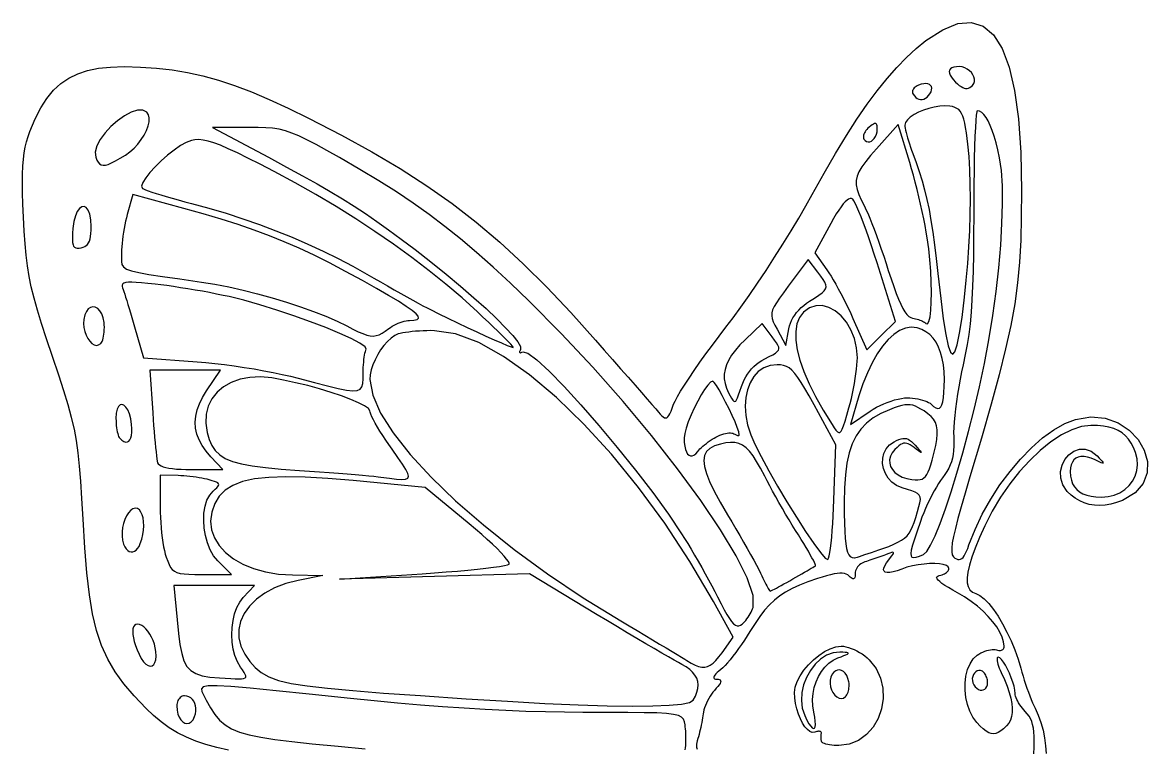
# Model space of a CAD drawing. Header units: millimetres. Extents: x 5 to 209, y 5 to 219.
# Drawn here: x 5 to 208.9, y 87.4 to 219 of the extents above; entities that cross this region are included whole.
import ezdxf

# ---------------------------------------------------------------- set-up
doc = ezdxf.new("R2010")
doc.units = ezdxf.units.MM
doc.layers.add('CUT', color=1, linetype='Continuous')

msp = doc.modelspace()

# ---------------------------------------------------------------- linework, layer by layer
at = {"layer": 'CUT'}
for points in [[(42.34, 87.15), (40.22, 87.61), (38.25, 88.15), (36.42, 88.77), (34.72, 89.48), (33.12, 90.3), (31.6, 91.21), (30.16, 92.25), (28.77, 93.4), (27.41, 94.68), (25.23, 96.95), (23.36, 99.15), (21.77, 101.35), (20.44, 103.64), (19.34, 106.1), (18.43, 108.8), (17.7, 111.84), (17.12, 115.3), (16.65, 119.25), (16.28, 123.78), (15.97, 128.97), (15.77, 132.7), (15.57, 135.88), (15.36, 138.61), (15.11, 141.01), (14.79, 143.21), (14.4, 145.31), (13.9, 147.43), (13.27, 149.7), (12.5, 152.21), (11.56, 155.1), (10.42, 158.47), (9.36, 161.65), (8.46, 164.43), (7.71, 166.86), (7.09, 169.05), (6.59, 171.06), (6.2, 172.97), (5.89, 174.85), (5.65, 176.79), (5.46, 178.86), (5.31, 181.15), (5.18, 183.72), (5.09, 186.03), (5.03, 188.08), (5, 189.89), (5.01, 191.49), (5.07, 192.91), (5.16, 194.18), (5.3, 195.32), (5.49, 196.37), (5.72, 197.35), (6, 198.29), (6.34, 199.22), (7.31, 201.5), (8.34, 203.49), (9.44, 205.21), (10.64, 206.68), (11.95, 207.91), (13.4, 208.9), (15.01, 209.69), (16.79, 210.27), (18.78, 210.66), (20.98, 210.89), (23.43, 210.96), (26.42, 210.89), (29.31, 210.7), (32.12, 210.38), (34.9, 209.92), (37.68, 209.3), (40.51, 208.51), (43.44, 207.54), (46.49, 206.38), (49.71, 205.02), (53.15, 203.44), (56.83, 201.65), (62.81, 198.57), (68.34, 195.53), (73.47, 192.49), (78.3, 189.38), (82.87, 186.15), (87.26, 182.76), (91.54, 179.14), (95.77, 175.25), (100.03, 171.03), (104.38, 166.43), (108.89, 161.39), (110.44, 159.62), (111.95, 157.9), (113.4, 156.24), (114.77, 154.68), (116.05, 153.23), (117.21, 151.91), (118.23, 150.74), (119.1, 149.75), (119.81, 148.95), (120.32, 148.37), (120.62, 148.03), (120.91, 147.73), (121.16, 147.51), (121.39, 147.37), (121.6, 147.32), (121.79, 147.37), (121.98, 147.51), (122.17, 147.75), (122.37, 148.09), (122.57, 148.55), (122.8, 149.11), (123.04, 149.8), (123.3, 150.39), (123.72, 151.19), (124.29, 152.16), (125, 153.29), (125.83, 154.55), (126.77, 155.93), (127.8, 157.4), (128.9, 158.94), (130.07, 160.52), (131.28, 162.14), (132.52, 163.75), (133.83, 165.47), (135.24, 167.4), (136.72, 169.5), (138.24, 171.73), (139.79, 174.06), (141.34, 176.43), (142.85, 178.83), (144.32, 181.2), (145.71, 183.51), (147, 185.72), (148.17, 187.8), (150.31, 191.66), (152.38, 195.21), (154.36, 198.46), (156.27, 201.43), (158.14, 204.14), (159.95, 206.6), (161.74, 208.82), (163.5, 210.83), (165.26, 212.63), (167.02, 214.24), (168.79, 215.68), (171.82, 217.66), (174.55, 218.75), (176.99, 218.96), (179.14, 218.27), (181, 216.7), (182.57, 214.24), (183.86, 210.88), (184.85, 206.63), (185.55, 201.48), (185.97, 195.43), (186.11, 188.49), (186.07, 183.76), (185.96, 179.5), (185.74, 175.56), (185.39, 171.78), (184.87, 168), (184.16, 164.07), (183.23, 159.83), (182.05, 155.12), (180.6, 149.79), (178.84, 143.68), (176.76, 136.64), (175.89, 133.71), (175.16, 131.2), (174.57, 129.08), (174.11, 127.31), (173.78, 125.85), (173.56, 124.68), (173.46, 123.76), (173.46, 123.06), (173.56, 122.54), (173.75, 122.17), (174.03, 121.93), (174.31, 121.78), (174.57, 121.7), (174.82, 121.68), (175.05, 121.74), (175.28, 121.87), (175.5, 122.07), (175.71, 122.35), (175.92, 122.72), (176.14, 123.16), (176.36, 123.7), (176.58, 124.32), (177.68, 127.12), (179, 129.9), (180.52, 132.6), (182.2, 135.19), (184.02, 137.63), (185.93, 139.88), (187.91, 141.92), (189.92, 143.69), (191.94, 145.16), (193.93, 146.3), (195.87, 147.07), (198.68, 147.54), (201.3, 147.29), (203.64, 146.44), (205.65, 145.12), (207.25, 143.43), (208.37, 141.5), (208.95, 139.45), (208.91, 137.4), (208.18, 135.46), (206.71, 133.75), (204.41, 132.39), (203.34, 131.99), (202.29, 131.71), (201.26, 131.53), (200.27, 131.47), (199.31, 131.51), (198.38, 131.66), (197.49, 131.92), (196.65, 132.29), (195.85, 132.76), (195.1, 133.34), (194.41, 134.02), (193.62, 135.18), (193.23, 136.39), (193.2, 137.59), (193.46, 138.74), (193.98, 139.78), (194.71, 140.65), (195.6, 141.29), (196.61, 141.65), (197.67, 141.67), (198.76, 141.29), (199.81, 140.46), (200.19, 140.06), (200.49, 139.74), (200.71, 139.48), (200.85, 139.3), (200.91, 139.18), (200.88, 139.13), (200.77, 139.13), (200.57, 139.2), (200.29, 139.32), (199.92, 139.5), (199.45, 139.72), (198.73, 140.04), (198.06, 140.24), (197.44, 140.35), (196.89, 140.35), (196.4, 140.24), (195.97, 140.04), (195.61, 139.74), (195.33, 139.34), (195.12, 138.85), (195, 138.27), (194.95, 137.59), (195, 136.79), (195.14, 136.06), (195.37, 135.41), (195.69, 134.84), (196.11, 134.34), (196.62, 133.92), (197.22, 133.58), (197.92, 133.31), (198.71, 133.13), (199.6, 133.01), (200.58, 132.97), (201.8, 133.07), (202.92, 133.34), (203.94, 133.78), (204.84, 134.36), (205.61, 135.06), (206.24, 135.88), (206.72, 136.8), (207.02, 137.78), (207.14, 138.83), (207.06, 139.93), (206.78, 141.04), (206.41, 141.96), (205.99, 142.77), (205.51, 143.48), (204.96, 144.1), (204.33, 144.62), (203.62, 145.05), (202.83, 145.39), (201.94, 145.65), (200.95, 145.83), (199.86, 145.94), (198.66, 145.97), (196.98, 145.77), (195.2, 145.19), (193.33, 144.26), (191.42, 143), (189.5, 141.45), (187.59, 139.64), (185.74, 137.6), (183.96, 135.36), (182.3, 132.96), (180.79, 130.41), (179.45, 127.75), (178.51, 125.64), (177.73, 123.76), (177.12, 122.1), (176.66, 120.66), (176.37, 119.41), (176.23, 118.36), (176.25, 117.48), (176.42, 116.77), (176.74, 116.21), (177.22, 115.79), (177.84, 115.51), (178.57, 115.15), (179.35, 114.53), (180.17, 113.68), (181.01, 112.63), (181.85, 111.4), (182.67, 110.03), (183.46, 108.54), (184.21, 106.96), (184.88, 105.32), (185.48, 103.65), (185.98, 101.97), (186.17, 101.28), (186.38, 100.56), (186.61, 99.83), (186.85, 99.09), (187.1, 98.36), (187.35, 97.65), (187.61, 96.97), (187.86, 96.33), (188.11, 95.74), (188.34, 95.21), (188.56, 94.77), (189.14, 93.5), (189.63, 92.17), (190.01, 90.79), (190.29, 89.37), (190.47, 87.94), (190.55, 86.52)], [(188.34, 86.47), (188.39, 87.65), (188.4, 88.7), (188.39, 89.62), (188.34, 90.44), (188.25, 91.15), (188.12, 91.79), (187.95, 92.35), (187.74, 92.85), (187.47, 93.31), (187.16, 93.73), (186.79, 94.14), (186.52, 94.42), (186.26, 94.73), (186.02, 95.04), (185.79, 95.37), (185.59, 95.7), (185.41, 96.02), (185.25, 96.34), (185.12, 96.64), (185.03, 96.93), (184.97, 97.19), (184.95, 97.43), (184.9, 98.03), (184.76, 98.72), (184.54, 99.48), (184.26, 100.27), (183.94, 101.06), (183.58, 101.82), (183.21, 102.51), (182.84, 103.1), (182.48, 103.57), (182.15, 103.87), (181.87, 103.97), (181.77, 103.94), (181.7, 103.86), (181.67, 103.72), (181.67, 103.53), (181.69, 103.3), (181.74, 103.03), (181.83, 102.72), (181.93, 102.38), (182.07, 102.02), (182.23, 101.63), (182.41, 101.22), (183, 99.92), (183.49, 98.72), (183.88, 97.59), (184.17, 96.56), (184.35, 95.61), (184.44, 94.74), (184.43, 93.95), (184.31, 93.24), (184.1, 92.6), (183.79, 92.04), (183.38, 91.55), (182.84, 91.03), (182.35, 90.63), (181.89, 90.33), (181.45, 90.15), (181.03, 90.09), (180.6, 90.13), (180.16, 90.3), (179.69, 90.59), (179.18, 90.99), (178.62, 91.51), (177.99, 92.16), (177.28, 93.1), (176.71, 94.18), (176.29, 95.39), (176.01, 96.67), (175.88, 97.99), (175.89, 99.3), (176.04, 100.56), (176.33, 101.74), (176.77, 102.79), (177.35, 103.67), (178.07, 104.34), (178.39, 104.55), (178.74, 104.75), (179.09, 104.92), (179.44, 105.06), (179.79, 105.18), (180.14, 105.28), (180.47, 105.34), (180.79, 105.38), (181.08, 105.38), (181.34, 105.35), (181.57, 105.29), (181.77, 105.23), (181.97, 105.19), (182.15, 105.18), (182.32, 105.2), (182.48, 105.24), (182.61, 105.31), (182.73, 105.4), (182.82, 105.51), (182.89, 105.64), (182.94, 105.79), (182.95, 105.96), (182.86, 106.77), (182.6, 107.63), (182.18, 108.53), (181.61, 109.46), (180.91, 110.41), (180.08, 111.36), (179.14, 112.3), (178.1, 113.21), (176.98, 114.07), (175.78, 114.89), (174.52, 115.63), (173.63, 116.13), (172.86, 116.58), (172.21, 116.99), (171.68, 117.36), (171.27, 117.68), (170.97, 117.96), (170.79, 118.2), (170.72, 118.4), (170.77, 118.56), (170.93, 118.68), (171.2, 118.77), (171.46, 118.83), (171.71, 118.91), (171.94, 119), (172.15, 119.11), (172.35, 119.23), (172.52, 119.35), (172.67, 119.49), (172.79, 119.63), (172.88, 119.77), (172.93, 119.91), (172.95, 120.05), (172.83, 120.35), (172.48, 120.6), (171.93, 120.77), (171.23, 120.89), (170.39, 120.94), (169.45, 120.93), (168.44, 120.86), (167.4, 120.72), (166.36, 120.52), (165.34, 120.27), (164.38, 119.95), (163.54, 119.65), (162.82, 119.45), (162.23, 119.34), (161.76, 119.32), (161.41, 119.39), (161.19, 119.55), (161.1, 119.8), (161.14, 120.13), (161.31, 120.55), (161.62, 121.05), (162.06, 121.64), (162.37, 122.02), (162.61, 122.33), (162.78, 122.58), (162.88, 122.77), (162.91, 122.89), (162.86, 122.96), (162.74, 122.98), (162.54, 122.94), (162.26, 122.85), (161.9, 122.72), (161.45, 122.55), (161.14, 122.42), (160.8, 122.3), (160.45, 122.16), (160.08, 122.03), (159.71, 121.9), (159.34, 121.77), (158.98, 121.65), (158.63, 121.53), (158.29, 121.42), (157.98, 121.33), (157.7, 121.24), (157.45, 121.15), (157.2, 121.03), (156.97, 120.88), (156.75, 120.71), (156.56, 120.53), (156.38, 120.32), (156.24, 120.1), (156.12, 119.87), (156.03, 119.64), (155.97, 119.4), (155.95, 119.16), (155.95, 118.87), (155.92, 118.63), (155.88, 118.44), (155.82, 118.3), (155.75, 118.21), (155.65, 118.17), (155.54, 118.18), (155.4, 118.23), (155.24, 118.33), (155.06, 118.48), (154.85, 118.68), (154.61, 118.87), (154.33, 119.02), (154, 119.13), (153.62, 119.18), (153.18, 119.19), (152.69, 119.15), (152.12, 119.06), (151.48, 118.93), (150.77, 118.74), (149.98, 118.5), (149.1, 118.22), (147.37, 117.61), (145.86, 117.02), (144.52, 116.42), (143.33, 115.78), (142.27, 115.1), (141.3, 114.34), (140.39, 113.48), (139.53, 112.5), (138.67, 111.38), (137.8, 110.1), (136.88, 108.63), (136.4, 107.85), (135.89, 107.07), (135.37, 106.3), (134.83, 105.55), (134.3, 104.83), (133.78, 104.15), (133.28, 103.52), (132.8, 102.95), (132.36, 102.46), (131.96, 102.06), (131.6, 101.75), (131.25, 101.45), (130.94, 101.18), (130.7, 100.94), (130.52, 100.72), (130.39, 100.53), (130.32, 100.37), (130.31, 100.24), (130.36, 100.14), (130.47, 100.06), (130.63, 100.02), (130.86, 100), (131.12, 99.98), (131.32, 99.94), (131.47, 99.87), (131.56, 99.76), (131.58, 99.63), (131.54, 99.46), (131.45, 99.24), (131.29, 98.99), (131.07, 98.69), (130.78, 98.35), (130.43, 97.95), (130.16, 97.63), (129.9, 97.28), (129.64, 96.89), (129.4, 96.49), (129.18, 96.08), (128.98, 95.66), (128.8, 95.24), (128.65, 94.83), (128.52, 94.43), (128.43, 94.05), (128.38, 93.7), (128.34, 93.35), (128.29, 92.97), (128.22, 92.56), (128.15, 92.13), (128.06, 91.69), (127.97, 91.25), (127.87, 90.81), (127.76, 90.38), (127.66, 89.97), (127.55, 89.58), (127.44, 89.22), (127.33, 88.85), (127.25, 88.51), (127.2, 88.2), (127.18, 87.92), (127.19, 87.68), (127.23, 87.47), (127.29, 87.29)], [(125.15, 87.22), (125.2, 87.58), (125.23, 87.97), (125.26, 88.38), (125.27, 88.81), (125.28, 89.25), (125.27, 89.7), (125.26, 90.14), (125.24, 90.57), (125.2, 90.98), (125.16, 91.37), (125.11, 91.72), (124.99, 92.28), (124.81, 92.74), (124.48, 93.1), (123.92, 93.39), (123.04, 93.6), (121.77, 93.76), (120.02, 93.87), (117.7, 93.93), (114.75, 93.97), (111.07, 93.98), (106.59, 93.98), (103.23, 94.01), (99.79, 94.07), (96.25, 94.17), (92.62, 94.32), (88.89, 94.5), (85.07, 94.73), (81.15, 95), (77.13, 95.31), (73, 95.66), (68.78, 96.05), (64.45, 96.48), (56.98, 97.26), (50.98, 97.88), (46.3, 98.34), (42.78, 98.65), (40.29, 98.79), (38.66, 98.78), (37.76, 98.6), (37.42, 98.25), (37.5, 97.75), (37.85, 97.07), (38.32, 96.22), (39.11, 94.79), (39.89, 93.57), (40.74, 92.56), (41.72, 91.71), (42.89, 91), (44.32, 90.41), (46.07, 89.91), (48.19, 89.48), (50.77, 89.09), (53.85, 88.71), (57.5, 88.31), (62.23, 87.84), (67.12, 87.4)]]:
    msp.add_lwpolyline(points, dxfattribs=at)
for points in [[(177.22, 207.57), (177.46, 207.9), (177.57, 208.28), (177.58, 208.68), (177.48, 209.09), (177.29, 209.5), (177.02, 209.88), (176.68, 210.23), (176.28, 210.53), (175.84, 210.77), (175.35, 210.92), (174.85, 210.97), (174.3, 210.95), (173.85, 210.87), (173.5, 210.75), (173.24, 210.57), (173.08, 210.35), (173.01, 210.09), (173.05, 209.78), (173.18, 209.44), (173.4, 209.05), (173.73, 208.63), (174.15, 208.17), (174.5, 207.84), (174.83, 207.56), (175.14, 207.34), (175.44, 207.18), (175.71, 207.07), (175.98, 207.02), (176.24, 207.02), (176.49, 207.08), (176.73, 207.19), (176.97, 207.35), (177.22, 207.57)], [(169.49, 206.04), (169.7, 206.43), (169.81, 206.78), (169.83, 207.09), (169.76, 207.35), (169.62, 207.57), (169.41, 207.73), (169.13, 207.84), (168.79, 207.88), (168.39, 207.86), (167.93, 207.77), (167.43, 207.61), (167.2, 207.5), (167, 207.38), (166.81, 207.25), (166.66, 207.11), (166.53, 206.95), (166.44, 206.79), (166.37, 206.63), (166.34, 206.46), (166.34, 206.3), (166.37, 206.14), (166.45, 205.98), (166.68, 205.66), (166.94, 205.4), (167.22, 205.21), (167.51, 205.08), (167.81, 205.02), (168.12, 205.03), (168.42, 205.1), (168.71, 205.24), (168.99, 205.44), (169.25, 205.71), (169.49, 206.04)], [(23.68, 194.95), (24.48, 195.51), (25.24, 196.19), (25.93, 196.94), (26.54, 197.74), (27.06, 198.57), (27.48, 199.41), (27.78, 200.22), (27.95, 200.98), (27.98, 201.67), (27.85, 202.25), (27.55, 202.71), (26.81, 203.09), (25.83, 203.07), (24.7, 202.7), (23.47, 202.04), (22.23, 201.15), (21.04, 200.11), (19.97, 198.96), (19.09, 197.76), (18.47, 196.59), (18.18, 195.5), (18.28, 194.55), (18.5, 194.05), (18.72, 193.65), (18.97, 193.36), (19.26, 193.17), (19.61, 193.09), (20.03, 193.12), (20.53, 193.26), (21.13, 193.51), (21.84, 193.88), (22.69, 194.36), (23.68, 194.95)], [(175.78, 169.22), (176.1, 172.26), (176.37, 175.3), (176.57, 178.31), (176.72, 181.27), (176.81, 184.17), (176.85, 186.99), (176.82, 189.69), (176.74, 192.26), (176.59, 194.68), (176.39, 196.93), (176.13, 198.97), (175.98, 199.92), (175.82, 200.73), (175.65, 201.42), (175.46, 202), (175.25, 202.48), (175.01, 202.87), (174.73, 203.17), (174.41, 203.41), (174.03, 203.59), (173.6, 203.72), (173.11, 203.81), (172.23, 203.86), (171.28, 203.81), (170.29, 203.65), (169.3, 203.4), (168.34, 203.08), (167.44, 202.7), (166.63, 202.28), (165.94, 201.82), (165.41, 201.34), (165.07, 200.85), (164.95, 200.37), (164.97, 200.13), (165.01, 199.82), (165.09, 199.45), (165.19, 199.03), (165.31, 198.56), (165.45, 198.05), (165.61, 197.51), (165.79, 196.96), (165.98, 196.39), (166.19, 195.81), (166.4, 195.24), (167.02, 193.58), (167.58, 191.94), (168.08, 190.3), (168.54, 188.62), (168.96, 186.89), (169.34, 185.06), (169.69, 183.1), (170.02, 181), (170.34, 178.71), (170.64, 176.22), (170.94, 173.47), (171.45, 168.95), (171.92, 165.26), (172.37, 162.41), (172.8, 160.4), (173.22, 159.22), (173.63, 158.85), (174.04, 159.31), (174.46, 160.58), (174.88, 162.66), (175.32, 165.54), (175.78, 169.22)], [(168.36, 122.58), (168.93, 123.1), (169.63, 124.25), (170.45, 125.97), (171.35, 128.2), (172.32, 130.87), (173.34, 133.93), (174.4, 137.32), (175.46, 140.98), (176.51, 144.85), (177.53, 148.87), (178.51, 152.97), (179.4, 157.17), (180.2, 161.5), (180.9, 165.88), (181.49, 170.24), (181.97, 174.52), (182.33, 178.65), (182.56, 182.54), (182.66, 186.14), (182.63, 189.38), (182.45, 192.17), (182.13, 194.46), (181.82, 195.88), (181.5, 197.18), (181.16, 198.35), (180.81, 199.41), (180.44, 200.33), (180.06, 201.12), (179.68, 201.78), (179.28, 202.3), (178.89, 202.67), (178.48, 202.9), (178.08, 202.97), (177.99, 202.77), (177.9, 202.18), (177.82, 201.22), (177.74, 199.94), (177.67, 198.36), (177.6, 196.51), (177.55, 194.41), (177.51, 192.11), (177.47, 189.62), (177.45, 186.98), (177.45, 184.22), (177.43, 180.39), (177.4, 176.97), (177.34, 173.91), (177.25, 171.17), (177.13, 168.7), (176.97, 166.46), (176.77, 164.39), (176.53, 162.45), (176.24, 160.6), (175.91, 158.79), (175.52, 156.97), (175.24, 155.67), (174.97, 154.33), (174.73, 152.97), (174.51, 151.62), (174.31, 150.28), (174.14, 148.99), (174.01, 147.76), (173.9, 146.62), (173.83, 145.59), (173.8, 144.67), (173.81, 143.91), (173.84, 143.01), (173.83, 142.18), (173.79, 141.41), (173.7, 140.7), (173.58, 140.03), (173.4, 139.4), (173.18, 138.8), (172.91, 138.21), (172.59, 137.64), (172.21, 137.06), (171.78, 136.48), (171.43, 136), (171.05, 135.44), (170.67, 134.8), (170.27, 134.1), (169.87, 133.35), (169.47, 132.57), (169.09, 131.76), (168.72, 130.94), (168.37, 130.13), (168.05, 129.32), (167.77, 128.54), (167.17, 126.81), (166.7, 125.38), (166.35, 124.25), (166.13, 123.38), (166.04, 122.75), (166.08, 122.33), (166.25, 122.1), (166.57, 122.04), (167.02, 122.11), (167.62, 122.3), (168.36, 122.58)], [(137.46, 113), (137.43, 115.18), (136.37, 118.34), (134.37, 122.34), (131.53, 127.06), (127.97, 132.36), (123.77, 138.09), (119.04, 144.12), (113.88, 150.32), (108.39, 156.54), (102.66, 162.65), (96.81, 168.52), (93.45, 171.72), (90.3, 174.64), (87.31, 177.3), (84.43, 179.75), (81.59, 182.03), (78.74, 184.19), (75.83, 186.26), (72.8, 188.28), (69.6, 190.3), (66.18, 192.35), (62.47, 194.49), (60.19, 195.78), (58.24, 196.84), (56.57, 197.71), (55.12, 198.41), (53.84, 198.94), (52.65, 199.34), (51.5, 199.62), (50.34, 199.8), (49.09, 199.9), (47.7, 199.95), (46.12, 199.96), (39.45, 199.94), (49.59, 194.54), (52.87, 192.78), (55.79, 191.19), (58.41, 189.72), (60.8, 188.34), (63.01, 187.01), (65.11, 185.69), (67.16, 184.33), (69.23, 182.91), (71.38, 181.37), (73.66, 179.68), (76.16, 177.81), (79.03, 175.58), (81.79, 173.37), (84.4, 171.19), (86.83, 169.1), (89.03, 167.12), (90.96, 165.29), (92.58, 163.66), (93.87, 162.24), (94.78, 161.09), (95.26, 160.24), (95.29, 159.72), (95.21, 159.57), (95.15, 159.44), (95.12, 159.33), (95.11, 159.25), (95.13, 159.19), (95.16, 159.15), (95.23, 159.13), (95.31, 159.14), (95.42, 159.17), (95.54, 159.23), (95.69, 159.31), (96.61, 159.08), (98.24, 157.86), (100.48, 155.79), (103.19, 153.02), (106.23, 149.7), (109.49, 145.97), (112.83, 141.98), (116.13, 137.88), (119.26, 133.81), (122.09, 129.92), (124.49, 126.35), (125.03, 125.5), (125.6, 124.55), (126.21, 123.53), (126.84, 122.46), (127.49, 121.35), (128.13, 120.22), (128.76, 119.09), (129.37, 117.97), (129.95, 116.89), (130.49, 115.87), (130.98, 114.91), (131.63, 113.65), (132.2, 112.58), (132.7, 111.7), (133.15, 110.99), (133.55, 110.44), (133.91, 110.04), (134.25, 109.79), (134.56, 109.66), (134.86, 109.66), (135.16, 109.77), (135.47, 109.99), (135.68, 110.18), (135.9, 110.4), (136.11, 110.65), (136.33, 110.92), (136.53, 111.21), (136.73, 111.51), (136.92, 111.81), (137.08, 112.12), (137.23, 112.42), (137.36, 112.72), (137.46, 113)], [(169.03, 179.94), (168.85, 181), (168.64, 182.17), (168.39, 183.41), (168.11, 184.71), (167.82, 186.04), (167.5, 187.39), (167.18, 188.73), (166.84, 190.04), (166.51, 191.3), (166.18, 192.48), (165.85, 193.57), (163.72, 200.47), (159.84, 196.09), (158.75, 194.84), (157.86, 193.75), (157.16, 192.79), (156.64, 191.93), (156.31, 191.12), (156.14, 190.34), (156.14, 189.56), (156.3, 188.73), (156.6, 187.83), (157.05, 186.83), (157.63, 185.67), (157.91, 185.11), (158.23, 184.4), (158.58, 183.54), (158.97, 182.57), (159.38, 181.51), (159.81, 180.36), (160.24, 179.15), (160.68, 177.9), (161.12, 176.62), (161.55, 175.33), (161.95, 174.06), (162.46, 172.5), (162.93, 171.11), (163.37, 169.89), (163.8, 168.83), (164.2, 167.92), (164.59, 167.16), (164.96, 166.55), (165.32, 166.07), (165.67, 165.72), (166.02, 165.49), (166.37, 165.38), (166.63, 165.34), (166.9, 165.28), (167.17, 165.21), (167.43, 165.14), (167.69, 165.05), (167.93, 164.96), (168.15, 164.86), (168.35, 164.76), (168.53, 164.66), (168.68, 164.56), (168.79, 164.46), (169.09, 164.39), (169.33, 164.81), (169.52, 165.64), (169.65, 166.83), (169.73, 168.32), (169.76, 170.03), (169.73, 171.92), (169.64, 173.91), (169.49, 175.95), (169.29, 177.98), (169.03, 179.94)], [(159.95, 199.66), (159.95, 199.97), (159.92, 200.23), (159.88, 200.43), (159.81, 200.57), (159.72, 200.65), (159.6, 200.68), (159.45, 200.65), (159.26, 200.56), (159.04, 200.43), (158.77, 200.23), (158.46, 199.98), (158.25, 199.79), (158.06, 199.59), (157.89, 199.38), (157.74, 199.17), (157.63, 198.95), (157.53, 198.74), (157.47, 198.54), (157.44, 198.34), (157.44, 198.16), (157.47, 197.99), (157.53, 197.84), (157.77, 197.56), (158.03, 197.39), (158.32, 197.32), (158.61, 197.35), (158.9, 197.48), (159.17, 197.68), (159.42, 197.96), (159.64, 198.31), (159.81, 198.71), (159.91, 199.16), (159.95, 199.66)], [(87.46, 166.56), (84.68, 169.06), (81.77, 171.54), (78.72, 173.99), (75.56, 176.41), (72.28, 178.78), (68.9, 181.12), (65.41, 183.41), (61.84, 185.64), (58.17, 187.81), (54.43, 189.92), (50.62, 191.97), (48.08, 193.28), (45.87, 194.4), (43.95, 195.34), (42.3, 196.1), (40.89, 196.71), (39.67, 197.16), (38.64, 197.48), (37.74, 197.67), (36.96, 197.75), (36.26, 197.72), (35.61, 197.6), (34.7, 197.25), (33.64, 196.65), (32.49, 195.85), (31.31, 194.91), (30.14, 193.88), (29.06, 192.82), (28.11, 191.78), (27.34, 190.81), (26.82, 189.98), (26.6, 189.32), (26.73, 188.91), (26.93, 188.8), (27.29, 188.65), (27.8, 188.46), (28.45, 188.24), (29.22, 187.99), (30.1, 187.72), (31.07, 187.43), (32.13, 187.13), (33.25, 186.82), (34.43, 186.5), (35.64, 186.18), (38.79, 185.32), (41.9, 184.4), (44.96, 183.41), (47.98, 182.35), (50.95, 181.24), (53.87, 180.07), (56.72, 178.83), (59.51, 177.54), (62.24, 176.2), (64.88, 174.81), (67.45, 173.36), (68.67, 172.66), (69.91, 171.95), (71.14, 171.24), (72.37, 170.55), (73.56, 169.88), (74.69, 169.24), (75.76, 168.65), (76.73, 168.12), (77.6, 167.65), (78.35, 167.25), (78.95, 166.94), (80.47, 166.19), (82.12, 165.38), (83.86, 164.55), (85.63, 163.72), (87.36, 162.91), (89.01, 162.16), (90.51, 161.49), (91.82, 160.91), (92.86, 160.47), (93.59, 160.19), (93.95, 160.08), (93.95, 160.15), (93.8, 160.35), (93.51, 160.68), (93.09, 161.12), (92.56, 161.67), (91.92, 162.31), (91.18, 163.03), (90.35, 163.83), (89.45, 164.69), (88.48, 165.6), (87.46, 166.56)], [(71.39, 163.51), (71.7, 163.72), (72.03, 163.93), (72.38, 164.12), (72.74, 164.3), (73.11, 164.47), (73.48, 164.61), (73.85, 164.74), (74.2, 164.84), (74.54, 164.91), (74.86, 164.96), (75.14, 164.97), (75.97, 165.02), (76.52, 165.15), (76.78, 165.38), (76.72, 165.73), (76.35, 166.19), (75.64, 166.8), (74.58, 167.54), (73.17, 168.45), (71.38, 169.52), (69.2, 170.77), (66.63, 172.21), (63.56, 173.88), (60.66, 175.4), (57.87, 176.79), (55.15, 178.06), (52.46, 179.23), (49.75, 180.32), (46.97, 181.36), (44.07, 182.36), (41.01, 183.33), (37.75, 184.3), (34.23, 185.29), (25, 187.82), (23.98, 184.15), (23.83, 183.57), (23.69, 182.95), (23.55, 182.3), (23.43, 181.63), (23.31, 180.95), (23.21, 180.27), (23.13, 179.61), (23.06, 178.96), (23, 178.35), (22.97, 177.78), (22.96, 177.27), (22.94, 176.39), (22.93, 175.69), (23.03, 175.13), (23.3, 174.67), (23.85, 174.29), (24.75, 173.96), (26.08, 173.65), (27.93, 173.32), (30.39, 172.95), (33.54, 172.5), (37.45, 171.94), (39.86, 171.56), (42.38, 171.06), (44.99, 170.48), (47.63, 169.81), (50.28, 169.08), (52.88, 168.3), (55.39, 167.47), (57.78, 166.62), (60.01, 165.74), (62.03, 164.86), (63.8, 163.99), (64.91, 163.41), (65.87, 162.95), (66.69, 162.59), (67.4, 162.34), (68.02, 162.2), (68.59, 162.16), (69.12, 162.23), (69.64, 162.4), (70.18, 162.67), (70.75, 163.04), (71.39, 163.51)], [(17.45, 181.99), (17.39, 183.24), (17.2, 184.23), (16.92, 184.96), (16.56, 185.42), (16.16, 185.63), (15.74, 185.59), (15.32, 185.29), (14.93, 184.75), (14.58, 183.95), (14.31, 182.92), (14.14, 181.64), (14.08, 180.82), (14.05, 180.12), (14.05, 179.55), (14.08, 179.08), (14.16, 178.71), (14.27, 178.44), (14.44, 178.25), (14.65, 178.13), (14.92, 178.08), (15.25, 178.09), (15.64, 178.15), (15.98, 178.24), (16.28, 178.37), (16.55, 178.55), (16.77, 178.77), (16.97, 179.04), (17.12, 179.37), (17.25, 179.76), (17.34, 180.22), (17.4, 180.74), (17.44, 181.32), (17.45, 181.99)], [(159.92, 175.42), (159.42, 176.99), (158.92, 178.51), (158.43, 179.96), (157.94, 181.33), (157.48, 182.59), (157.04, 183.73), (156.64, 184.72), (156.28, 185.56), (155.96, 186.22), (155.7, 186.68), (155.5, 186.93), (155.29, 187.05), (155.04, 187.06), (154.77, 186.98), (154.47, 186.79), (154.14, 186.49), (153.78, 186.09), (153.39, 185.59), (152.97, 184.98), (152.52, 184.27), (152.04, 183.45), (151.53, 182.53), (148.65, 177.21), (150.83, 174.14), (151.18, 173.63), (151.57, 173.01), (151.99, 172.32), (152.43, 171.55), (152.89, 170.72), (153.35, 169.86), (153.82, 168.96), (154.28, 168.05), (154.73, 167.13), (155.15, 166.23), (155.55, 165.36), (158.07, 159.64), (160.66, 162.23), (163.24, 164.81), (159.92, 175.42)], [(147.67, 168.46), (148.6, 169.05), (149.36, 169.54), (149.94, 169.97), (150.35, 170.35), (150.6, 170.71), (150.71, 171.07), (150.66, 171.45), (150.48, 171.89), (150.16, 172.4), (149.72, 173.01), (149.16, 173.75), (147.41, 176.02), (143.8, 171.19), (142.93, 170.01), (142.22, 169.02), (141.66, 168.19), (141.25, 167.49), (140.98, 166.89), (140.84, 166.34), (140.82, 165.83), (140.91, 165.31), (141.11, 164.76), (141.4, 164.14), (141.78, 163.41), (143.36, 160.47), (143.92, 163.46), (144.04, 163.98), (144.21, 164.49), (144.42, 164.99), (144.68, 165.48), (144.99, 165.96), (145.33, 166.42), (145.72, 166.87), (146.15, 167.3), (146.62, 167.71), (147.13, 168.09), (147.67, 168.46)], [(66.75, 155.41), (66.76, 155.92), (66.78, 156.44), (66.81, 156.94), (66.85, 157.43), (66.9, 157.89), (66.95, 158.32), (67.02, 158.72), (67.09, 159.07), (67.17, 159.37), (67.25, 159.61), (67.33, 159.78), (67.13, 160.23), (66.18, 160.88), (64.61, 161.71), (62.51, 162.65), (60, 163.69), (57.19, 164.76), (54.19, 165.84), (51.1, 166.87), (48.05, 167.82), (45.13, 168.64), (42.45, 169.3), (41.35, 169.53), (40.16, 169.77), (38.91, 170.02), (37.61, 170.26), (36.29, 170.49), (34.96, 170.71), (33.66, 170.92), (32.39, 171.12), (31.18, 171.29), (30.06, 171.44), (29.04, 171.56), (27.7, 171.7), (26.56, 171.81), (25.61, 171.87), (24.83, 171.9), (24.21, 171.89), (23.73, 171.83), (23.4, 171.73), (23.18, 171.59), (23.08, 171.4), (23.07, 171.16), (23.15, 170.87), (23.25, 170.61), (23.37, 170.23), (23.53, 169.76), (23.7, 169.2), (23.9, 168.57), (24.11, 167.88), (24.34, 167.13), (24.57, 166.35), (24.82, 165.53), (25.06, 164.7), (25.31, 163.85), (26.93, 158.23), (36.69, 157.51), (38.22, 157.38), (39.87, 157.21), (41.59, 157), (43.37, 156.75), (45.18, 156.48), (46.98, 156.19), (48.76, 155.87), (50.47, 155.54), (52.09, 155.21), (53.59, 154.87), (54.95, 154.52), (57.91, 153.74), (60.32, 153.12), (62.25, 152.66), (63.75, 152.37), (64.87, 152.25), (65.67, 152.31), (66.21, 152.55), (66.53, 152.98), (66.69, 153.59), (66.75, 154.4), (66.75, 155.41)], [(19.78, 164.6), (19.62, 165.47), (19.36, 166.19), (19.02, 166.75), (18.63, 167.15), (18.2, 167.39), (17.76, 167.46), (17.33, 167.35), (16.93, 167.08), (16.59, 166.62), (16.31, 165.99), (16.13, 165.17), (16.08, 164.42), (16.14, 163.68), (16.3, 162.97), (16.53, 162.31), (16.83, 161.72), (17.19, 161.22), (17.57, 160.83), (17.98, 160.58), (18.4, 160.47), (18.8, 160.55), (19.19, 160.81), (19.32, 160.98), (19.44, 161.2), (19.55, 161.47), (19.64, 161.77), (19.71, 162.12), (19.77, 162.49), (19.81, 162.89), (19.83, 163.31), (19.84, 163.74), (19.82, 164.17), (19.78, 164.6)], [(156.35, 158.22), (156.21, 160.04), (155.8, 161.74), (155.18, 163.29), (154.36, 164.66), (153.39, 165.82), (152.32, 166.73), (151.16, 167.36), (149.98, 167.68), (148.79, 167.65), (147.65, 167.26), (146.58, 166.46), (145.86, 165.51), (145.4, 164.35), (145.17, 162.98), (145.19, 161.43), (145.44, 159.69), (145.93, 157.79), (146.64, 155.73), (147.59, 153.52), (148.76, 151.18), (150.16, 148.71), (151.77, 146.13), (152.15, 145.56), (152.47, 145.12), (152.74, 144.82), (152.98, 144.67), (153.2, 144.7), (153.41, 144.9), (153.62, 145.31), (153.86, 145.92), (154.13, 146.75), (154.45, 147.82), (154.82, 149.13), (155.04, 149.96), (155.26, 150.83), (155.46, 151.73), (155.65, 152.64), (155.82, 153.55), (155.97, 154.45), (156.1, 155.32), (156.2, 156.14), (156.28, 156.91), (156.33, 157.61), (156.35, 158.22)], [(139.59, 158.04), (140.37, 158.44), (141, 158.77), (141.48, 159.06), (141.83, 159.33), (142.04, 159.59), (142.13, 159.86), (142.1, 160.17), (141.96, 160.52), (141.71, 160.94), (141.35, 161.44), (140.9, 162.04), (139.07, 164.46), (135.98, 161.5), (135.03, 160.54), (134.23, 159.61), (133.56, 158.71), (133.03, 157.82), (132.63, 156.95), (132.36, 156.09), (132.23, 155.24), (132.23, 154.39), (132.36, 153.56), (132.62, 152.72), (133.01, 151.88), (133.31, 151.32), (133.56, 150.88), (133.78, 150.56), (133.96, 150.37), (134.13, 150.31), (134.29, 150.39), (134.46, 150.61), (134.63, 150.98), (134.83, 151.51), (135.07, 152.19), (135.34, 153.03), (135.56, 153.63), (135.81, 154.21), (136.1, 154.75), (136.42, 155.27), (136.78, 155.76), (137.17, 156.22), (137.59, 156.65), (138.05, 157.05), (138.53, 157.42), (139.05, 157.75), (139.59, 158.04)], [(165.39, 150.97), (165.87, 150.96), (166.35, 150.92), (166.83, 150.86), (167.3, 150.78), (167.75, 150.68), (168.18, 150.57), (168.58, 150.43), (168.94, 150.29), (169.26, 150.13), (169.53, 149.97), (169.74, 149.79), (170.18, 149.39), (170.58, 149.14), (170.92, 149.04), (171.22, 149.1), (171.47, 149.33), (171.68, 149.72), (171.84, 150.27), (171.97, 151), (172.05, 151.91), (172.1, 153), (172.12, 154.27), (172.08, 155.65), (171.95, 156.93), (171.73, 158.11), (171.44, 159.18), (171.06, 160.16), (170.61, 161.02), (170.07, 161.77), (169.46, 162.41), (168.78, 162.94), (168.02, 163.34), (167.19, 163.62), (166.13, 163.74), (165.07, 163.58), (164, 163.15), (162.95, 162.46), (161.91, 161.52), (160.91, 160.35), (159.94, 158.95), (159.02, 157.33), (158.16, 155.51), (157.36, 153.5), (156.64, 151.31), (155.11, 146.14), (158.67, 148.56), (159.23, 148.91), (159.83, 149.25), (160.46, 149.57), (161.12, 149.87), (161.78, 150.14), (162.45, 150.38), (163.1, 150.58), (163.73, 150.75), (164.33, 150.87), (164.89, 150.95), (165.39, 150.97)], [(131.82, 104.79), (133.83, 107.61), (130.27, 114.04), (125.99, 121.31), (121.44, 128.23), (116.67, 134.73), (111.76, 140.74), (106.79, 146.2), (101.82, 151.01), (96.93, 155.13), (92.2, 158.47), (87.7, 160.96), (83.5, 162.54), (79.67, 163.13), (79.01, 163.14), (78.32, 163.13), (77.63, 163.11), (76.94, 163.07), (76.27, 163.02), (75.63, 162.96), (75.01, 162.89), (74.45, 162.81), (73.93, 162.72), (73.49, 162.63), (73.12, 162.53), (72.47, 162.23), (71.81, 161.78), (71.16, 161.18), (70.53, 160.46), (69.93, 159.66), (69.39, 158.79), (68.91, 157.87), (68.52, 156.94), (68.22, 156.01), (68.03, 155.12), (67.97, 154.27), (68.49, 151.45), (69.92, 148.2), (72.2, 144.61), (75.27, 140.72), (79.06, 136.6), (83.52, 132.32), (88.57, 127.93), (94.15, 123.5), (100.2, 119.08), (106.66, 114.74), (113.45, 110.55), (114.95, 109.66), (116.42, 108.79), (117.85, 107.94), (119.21, 107.13), (120.5, 106.36), (121.68, 105.65), (122.75, 105.01), (123.68, 104.45), (124.45, 103.98), (125.05, 103.61), (125.45, 103.36), (126.23, 102.89), (126.93, 102.53), (127.56, 102.29), (128.14, 102.16), (128.68, 102.15), (129.19, 102.27), (129.69, 102.51), (130.19, 102.88), (130.71, 103.38), (131.24, 104.02), (131.82, 104.79)], [(39.14, 140.27), (38.27, 141.29), (37.56, 142.31), (37.01, 143.35), (36.62, 144.41), (36.39, 145.47), (36.32, 146.55), (36.41, 147.65), (36.65, 148.77), (37.06, 149.9), (37.62, 151.05), (38.35, 152.22), (40.89, 155.97), (34.5, 155.97), (28.11, 155.97), (28.61, 148.22), (28.69, 147.07), (28.77, 145.94), (28.86, 144.85), (28.95, 143.81), (29.04, 142.84), (29.13, 141.95), (29.21, 141.16), (29.29, 140.47), (29.37, 139.91), (29.44, 139.49), (29.5, 139.22), (29.62, 139.01), (29.83, 138.82), (30.12, 138.65), (30.51, 138.49), (30.99, 138.36), (31.55, 138.24), (32.2, 138.15), (32.93, 138.07), (33.74, 138.02), (34.63, 137.99), (35.6, 137.97), (41.3, 137.97), (39.14, 140.27)], [(152.11, 132.47), (152.45, 142.47), (148.49, 149.72), (147.62, 151.31), (146.85, 152.64), (146.17, 153.76), (145.57, 154.67), (145.01, 155.4), (144.49, 155.96), (143.99, 156.38), (143.49, 156.67), (142.97, 156.85), (142.41, 156.95), (141.8, 156.97), (140.52, 156.83), (139.38, 156.4), (138.39, 155.72), (137.56, 154.82), (136.9, 153.71), (136.41, 152.43), (136.12, 151), (136.02, 149.44), (136.13, 147.79), (136.46, 146.06), (137.01, 144.29), (137.76, 142.57), (138.88, 140.34), (140.29, 137.76), (141.89, 134.97), (143.59, 132.12), (145.31, 129.34), (146.95, 126.78), (148.43, 124.59), (149.66, 122.92), (150.54, 121.89), (151, 121.67), (151.11, 121.89), (151.23, 122.32), (151.35, 122.94), (151.47, 123.72), (151.58, 124.66), (151.69, 125.72), (151.79, 126.91), (151.89, 128.19), (151.97, 129.56), (152.05, 130.99), (152.11, 132.47)], [(72.01, 141.64), (71.41, 142.49), (70.84, 143.32), (70.3, 144.14), (69.8, 144.92), (69.35, 145.67), (68.95, 146.35), (68.61, 146.98), (68.33, 147.52), (68.13, 147.98), (68, 148.34), (67.95, 148.59), (67.71, 149.01), (67.02, 149.51), (65.94, 150.07), (64.52, 150.68), (62.83, 151.31), (60.93, 151.95), (58.87, 152.58), (56.71, 153.17), (54.51, 153.71), (52.32, 154.18), (50.21, 154.56), (48.15, 154.75), (46.22, 154.67), (44.45, 154.33), (42.85, 153.76), (41.45, 152.97), (40.27, 151.98), (39.34, 150.81), (38.67, 149.47), (38.29, 148), (38.22, 146.4), (38.49, 144.7), (38.86, 143.42), (39.34, 142.32), (39.95, 141.4), (40.75, 140.62), (41.77, 139.97), (43.07, 139.43), (44.69, 138.99), (46.66, 138.63), (49.05, 138.32), (51.89, 138.05), (55.22, 137.8), (57.05, 137.68), (58.85, 137.55), (60.6, 137.42), (62.27, 137.29), (63.85, 137.17), (65.3, 137.05), (66.62, 136.95), (67.76, 136.85), (68.71, 136.76), (69.45, 136.68), (69.95, 136.62), (71.52, 136.41), (72.79, 136.26), (73.76, 136.19), (74.44, 136.24), (74.85, 136.42), (74.99, 136.76), (74.87, 137.28), (74.5, 138.01), (73.9, 138.96), (73.06, 140.16), (72.01, 141.64)], [(130.72, 143.86), (131.07, 144.03), (131.42, 144.18), (131.77, 144.31), (132.12, 144.42), (132.45, 144.5), (132.77, 144.56), (133.07, 144.6), (133.35, 144.6), (133.59, 144.58), (133.8, 144.54), (133.97, 144.46), (134.12, 144.38), (134.26, 144.31), (134.39, 144.25), (134.51, 144.2), (134.62, 144.17), (134.71, 144.15), (134.79, 144.15), (134.86, 144.16), (134.91, 144.19), (134.94, 144.23), (134.95, 144.29), (134.85, 144.79), (134.58, 145.58), (134.17, 146.59), (133.66, 147.74), (133.08, 148.97), (132.47, 150.2), (131.86, 151.37), (131.29, 152.4), (130.79, 153.22), (130.4, 153.77), (130.16, 153.97), (129.75, 153.78), (129.25, 153.27), (128.66, 152.48), (128.04, 151.49), (127.4, 150.35), (126.78, 149.12), (126.2, 147.86), (125.7, 146.63), (125.3, 145.48), (125.05, 144.49), (124.95, 143.69), (124.98, 142.9), (125.06, 142.22), (125.19, 141.63), (125.36, 141.16), (125.58, 140.79), (125.83, 140.55), (126.1, 140.43), (126.41, 140.43), (126.73, 140.57), (127.07, 140.84), (127.43, 141.26), (127.6, 141.47), (127.82, 141.71), (128.07, 141.95), (128.35, 142.21), (128.66, 142.47), (128.98, 142.72), (129.32, 142.97), (129.67, 143.22), (130.03, 143.45), (130.38, 143.66), (130.72, 143.86)], [(24.77, 146.15), (24.61, 147.19), (24.37, 148.08), (24.08, 148.78), (23.74, 149.3), (23.38, 149.64), (23.03, 149.77), (22.7, 149.7), (22.4, 149.42), (22.16, 148.92), (22.01, 148.19), (21.95, 147.22), (21.96, 146.79), (21.98, 146.36), (22.01, 145.94), (22.06, 145.53), (22.12, 145.15), (22.18, 144.8), (22.26, 144.48), (22.34, 144.19), (22.43, 143.96), (22.52, 143.77), (22.62, 143.64), (23.02, 143.29), (23.39, 143.06), (23.72, 142.95), (24.01, 142.97), (24.27, 143.1), (24.47, 143.34), (24.64, 143.7), (24.75, 144.16), (24.81, 144.72), (24.82, 145.38), (24.77, 146.15)], [(160.97, 123.67), (162.03, 124.06), (162.93, 124.43), (163.7, 124.79), (164.34, 125.15), (164.89, 125.54), (165.35, 125.98), (165.74, 126.46), (166.07, 127.02), (166.37, 127.66), (166.65, 128.41), (166.92, 129.27), (167.26, 130.37), (167.52, 131.26), (167.69, 131.97), (167.77, 132.54), (167.73, 132.98), (167.57, 133.32), (167.28, 133.61), (166.83, 133.85), (166.22, 134.09), (165.43, 134.35), (164.45, 134.66), (163.45, 135.1), (162.61, 135.71), (161.93, 136.44), (161.42, 137.27), (161.08, 138.17), (160.92, 139.09), (160.94, 140.01), (161.16, 140.9), (161.57, 141.72), (162.19, 142.43), (163.01, 143.01), (163.47, 143.24), (163.89, 143.42), (164.26, 143.55), (164.61, 143.61), (164.93, 143.62), (165.23, 143.57), (165.53, 143.46), (165.83, 143.29), (166.14, 143.05), (166.47, 142.75), (166.82, 142.38), (167.2, 141.96), (167.5, 141.62), (167.72, 141.37), (167.87, 141.18), (167.94, 141.08), (167.93, 141.05), (167.83, 141.09), (167.66, 141.2), (167.41, 141.38), (167.07, 141.63), (166.65, 141.94), (166.26, 142.23), (165.9, 142.46), (165.58, 142.62), (165.29, 142.72), (165.01, 142.76), (164.74, 142.74), (164.46, 142.65), (164.18, 142.49), (163.87, 142.27), (163.54, 141.98), (163.17, 141.62), (162.67, 141.01), (162.34, 140.38), (162.19, 139.75), (162.21, 139.13), (162.38, 138.53), (162.69, 137.96), (163.15, 137.45), (163.74, 137), (164.46, 136.62), (165.3, 136.34), (166.24, 136.16), (166.81, 136.11), (167.3, 136.1), (167.72, 136.15), (168.09, 136.26), (168.41, 136.45), (168.69, 136.72), (168.95, 137.09), (169.19, 137.55), (169.41, 138.13), (169.64, 138.83), (169.88, 139.66), (170.27, 141.1), (170.56, 142.35), (170.75, 143.44), (170.84, 144.38), (170.83, 145.19), (170.72, 145.9), (170.49, 146.52), (170.16, 147.08), (169.7, 147.59), (169.13, 148.09), (168.43, 148.58), (167.86, 148.94), (167.34, 149.24), (166.86, 149.46), (166.4, 149.62), (165.95, 149.7), (165.47, 149.72), (164.96, 149.67), (164.4, 149.56), (163.77, 149.37), (163.04, 149.13), (162.2, 148.82), (160.62, 148.13), (159.23, 147.32), (158.02, 146.39), (156.99, 145.31), (156.13, 144.06), (155.43, 142.62), (154.87, 140.98), (154.46, 139.12), (154.17, 137.01), (154.01, 134.64), (153.95, 131.99), (153.96, 130), (154, 128.27), (154.05, 126.78), (154.14, 125.53), (154.25, 124.49), (154.4, 123.66), (154.59, 123.01), (154.81, 122.54), (155.07, 122.21), (155.38, 122.03), (155.74, 121.97), (155.85, 121.99), (156.07, 122.05), (156.37, 122.13), (156.75, 122.25), (157.21, 122.39), (157.72, 122.56), (158.3, 122.75), (158.92, 122.96), (159.57, 123.18), (160.26, 123.42), (160.97, 123.67)], [(144.65, 118.16), (145.21, 118.48), (145.76, 118.79), (146.28, 119.09), (146.76, 119.37), (147.22, 119.64), (147.62, 119.87), (147.98, 120.08), (148.28, 120.25), (148.51, 120.39), (148.67, 120.49), (148.76, 120.55), (148.77, 120.64), (148.7, 120.83), (148.57, 121.13), (148.37, 121.53), (148.12, 122), (147.81, 122.55), (147.46, 123.17), (147.06, 123.84), (146.62, 124.56), (146.15, 125.32), (145.65, 126.12), (145.11, 126.96), (144.55, 127.88), (143.96, 128.86), (143.35, 129.88), (142.75, 130.93), (142.14, 131.98), (141.56, 133.03), (140.99, 134.04), (140.47, 135.02), (139.98, 135.93), (139.55, 136.77), (138.79, 138.22), (138.09, 139.45), (137.43, 140.47), (136.8, 141.29), (136.17, 141.93), (135.52, 142.39), (134.85, 142.7), (134.13, 142.86), (133.35, 142.88), (132.48, 142.79), (131.52, 142.58), (130.45, 142.24), (129.61, 141.79), (129.01, 141.22), (128.64, 140.5), (128.51, 139.62), (128.62, 138.55), (128.97, 137.28), (129.56, 135.79), (130.4, 134.05), (131.49, 132.05), (132.82, 129.77), (133.57, 128.51), (134.3, 127.26), (135.03, 126.02), (135.72, 124.81), (136.38, 123.66), (137, 122.57), (137.56, 121.56), (138.05, 120.65), (138.47, 119.87), (138.8, 119.22), (139.03, 118.72), (139.22, 118.32), (139.4, 117.93), (139.58, 117.57), (139.75, 117.23), (139.92, 116.92), (140.07, 116.65), (140.2, 116.42), (140.32, 116.23), (140.42, 116.09), (140.5, 116), (140.56, 115.97), (140.64, 116), (140.8, 116.07), (141.03, 116.18), (141.33, 116.33), (141.68, 116.51), (142.08, 116.73), (142.53, 116.97), (143.02, 117.24), (143.54, 117.53), (144.08, 117.83), (144.65, 118.16)], [(40.41, 121.43), (39.65, 122.35), (39.03, 123.45), (38.53, 124.68), (38.17, 126), (37.94, 127.37), (37.85, 128.74), (37.9, 130.06), (38.1, 131.31), (38.44, 132.42), (38.94, 133.36), (39.59, 134.08), (39.95, 134.39), (40.23, 134.66), (40.44, 134.89), (40.56, 135.08), (40.59, 135.25), (40.53, 135.4), (40.39, 135.54), (40.15, 135.68), (39.81, 135.81), (39.37, 135.95), (38.84, 136.11), (38.45, 136.21), (38.01, 136.3), (37.53, 136.4), (37.02, 136.49), (36.47, 136.57), (35.92, 136.65), (35.35, 136.71), (34.79, 136.77), (34.24, 136.82), (33.71, 136.85), (33.2, 136.87), (29.95, 136.97), (29.95, 131.12), (29.96, 130.23), (30, 129.3), (30.06, 128.37), (30.13, 127.43), (30.22, 126.52), (30.33, 125.63), (30.45, 124.78), (30.59, 123.99), (30.73, 123.28), (30.89, 122.65), (31.05, 122.12), (31.32, 121.37), (31.58, 120.75), (31.85, 120.25), (32.16, 119.85), (32.54, 119.54), (33, 119.32), (33.57, 119.16), (34.29, 119.06), (35.16, 119.01), (36.23, 118.98), (37.51, 118.97), (42.86, 118.97), (40.41, 121.43)], [(126.6, 96.21), (126.99, 96.93), (127.27, 97.63), (127.43, 98.31), (127.48, 98.95), (127.41, 99.57), (127.22, 100.17), (126.91, 100.73), (126.49, 101.26), (125.96, 101.76), (125.31, 102.23), (124.54, 102.67), (123.95, 102.99), (123.13, 103.44), (122.1, 104.03), (120.88, 104.73), (119.5, 105.53), (117.98, 106.42), (116.35, 107.38), (114.63, 108.4), (112.85, 109.47), (111.03, 110.56), (109.19, 111.67), (96.92, 119.09), (79.69, 118.6), (62.45, 118.11), (77.45, 119.1), (79.67, 119.26), (81.8, 119.42), (83.83, 119.59), (85.73, 119.76), (87.46, 119.93), (89.02, 120.1), (90.37, 120.27), (91.49, 120.43), (92.35, 120.58), (92.93, 120.71), (93.2, 120.83), (93.22, 121.01), (93.08, 121.32), (92.77, 121.76), (92.32, 122.3), (91.73, 122.93), (91.02, 123.65), (90.19, 124.45), (89.26, 125.31), (88.25, 126.22), (87.15, 127.17), (85.99, 128.14), (78.02, 134.72), (64.96, 135.97), (60.33, 136.37), (56.26, 136.6), (52.72, 136.67), (49.67, 136.56), (47.08, 136.27), (44.91, 135.79), (43.14, 135.11), (41.73, 134.23), (40.64, 133.14), (39.85, 131.82), (39.31, 130.28), (39.1, 128.65), (39.26, 127.08), (39.78, 125.6), (40.63, 124.22), (41.79, 122.95), (43.23, 121.82), (44.95, 120.85), (46.9, 120.05), (49.06, 119.44), (51.42, 119.04), (53.95, 118.87), (59.45, 118.76), (54.95, 117.87), (52.72, 117.31), (50.71, 116.53), (48.93, 115.58), (47.4, 114.47), (46.14, 113.23), (45.18, 111.89), (44.52, 110.47), (44.19, 109), (44.2, 107.5), (44.57, 106), (45.33, 104.52), (46.24, 103.2), (47.19, 102.1), (48.28, 101.18), (49.65, 100.42), (51.41, 99.78), (53.7, 99.24), (56.62, 98.77), (60.31, 98.34), (64.88, 97.92), (70.46, 97.49), (77.17, 97.01), (85.43, 96.45), (92.94, 95.99), (99.71, 95.62), (105.73, 95.36), (111, 95.19), (115.51, 95.11), (119.26, 95.14), (122.25, 95.26), (124.47, 95.48), (125.92, 95.79), (126.6, 96.21)], [(26.35, 124.56), (26.61, 125.37), (26.81, 126.19), (26.92, 127), (26.97, 127.79), (26.94, 128.52), (26.85, 129.2), (26.7, 129.79), (26.48, 130.28), (26.2, 130.65), (25.86, 130.89), (25.47, 130.97), (25.03, 130.88), (24.61, 130.6), (24.22, 130.16), (23.87, 129.61), (23.57, 128.95), (23.33, 128.22), (23.15, 127.45), (23.05, 126.66), (23.04, 125.89), (23.13, 125.15), (23.31, 124.48), (23.54, 123.99), (23.79, 123.61), (24.07, 123.32), (24.36, 123.13), (24.67, 123.04), (24.98, 123.05), (25.29, 123.16), (25.58, 123.36), (25.86, 123.66), (26.12, 124.06), (26.35, 124.56)], [(44.51, 102.2), (43.95, 103.16), (43.52, 104.26), (43.21, 105.46), (43.03, 106.73), (42.96, 108.04), (43.01, 109.36), (43.18, 110.64), (43.46, 111.86), (43.86, 112.98), (44.37, 113.96), (44.99, 114.79), (47.03, 116.97), (39.72, 116.97), (32.41, 116.97), (33.02, 110.72), (33.27, 108.29), (33.54, 106.28), (33.86, 104.63), (34.27, 103.32), (34.81, 102.31), (35.51, 101.55), (36.41, 101), (37.55, 100.62), (38.96, 100.37), (40.69, 100.22), (42.76, 100.11), (43.56, 100.08), (44.21, 100.07), (44.72, 100.08), (45.09, 100.13), (45.34, 100.23), (45.46, 100.37), (45.47, 100.58), (45.37, 100.86), (45.17, 101.21), (44.88, 101.66), (44.51, 102.2)], [(29.18, 105), (29.07, 105.68), (28.9, 106.35), (28.67, 107), (28.4, 107.61), (28.09, 108.17), (27.75, 108.67), (27.38, 109.11), (27, 109.47), (26.61, 109.74), (26.22, 109.92), (25.83, 109.97), (25.53, 109.92), (25.3, 109.74), (25.13, 109.47), (25.03, 109.1), (24.99, 108.64), (25.02, 108.1), (25.11, 107.49), (25.27, 106.81), (25.49, 106.09), (25.78, 105.31), (26.13, 104.5), (26.52, 103.74), (26.93, 103.15), (27.35, 102.73), (27.76, 102.47), (28.14, 102.37), (28.49, 102.42), (28.79, 102.64), (29.02, 103), (29.17, 103.52), (29.23, 104.19), (29.18, 105)], [(149.83, 88.72), (149.82, 88.84), (149.8, 88.97), (149.79, 89.11), (149.79, 89.25), (149.78, 89.39), (149.78, 89.54), (149.78, 89.68), (149.79, 89.82), (149.8, 89.95), (149.81, 90.08), (149.82, 90.19), (149.82, 90.29), (149.8, 90.37), (149.74, 90.44), (149.67, 90.5), (149.57, 90.53), (149.45, 90.55), (149.31, 90.56), (149.16, 90.54), (148.99, 90.51), (148.81, 90.47), (148.62, 90.4), (148.18, 90.35), (147.73, 90.52), (147.28, 90.87), (146.83, 91.38), (146.41, 92.04), (146.01, 92.81), (145.66, 93.68), (145.37, 94.62), (145.15, 95.6), (145, 96.6), (144.95, 97.6), (145.07, 98.55), (145.41, 99.56), (145.95, 100.58), (146.64, 101.6), (147.46, 102.58), (148.38, 103.49), (149.37, 104.31), (150.4, 104.99), (151.44, 105.52), (152.46, 105.86), (153.42, 105.97), (153.84, 105.95), (154.28, 105.87), (154.76, 105.75), (155.25, 105.58), (155.74, 105.37), (156.24, 105.13), (156.74, 104.86), (157.22, 104.56), (157.68, 104.23), (158.11, 103.88), (158.5, 103.52), (159.74, 101.95), (160.56, 100.21), (160.98, 98.37), (161.03, 96.49), (160.73, 94.64), (160.11, 92.88), (159.19, 91.3), (158, 89.95), (156.55, 88.9), (154.88, 88.22), (153, 87.97), (152.55, 87.98), (152.12, 88.01), (151.71, 88.04), (151.32, 88.1), (150.97, 88.16), (150.66, 88.23), (150.39, 88.32), (150.17, 88.41), (150, 88.51), (149.88, 88.61), (149.83, 88.72)], [(148.44, 94.04), (148.26, 95.17), (148.22, 96.3), (148.31, 97.42), (148.53, 98.5), (148.85, 99.54), (149.29, 100.51), (149.82, 101.41), (150.45, 102.2), (151.16, 102.89), (151.95, 103.44), (152.8, 103.85), (153.42, 104.07), (153.91, 104.26), (154.28, 104.42), (154.54, 104.54), (154.68, 104.64), (154.71, 104.72), (154.63, 104.78), (154.43, 104.82), (154.13, 104.85), (153.72, 104.87), (153.2, 104.9), (151.96, 104.77), (150.77, 104.33), (149.67, 103.63), (148.68, 102.7), (147.83, 101.58), (147.13, 100.32), (146.61, 98.97), (146.29, 97.56), (146.2, 96.13), (146.37, 94.73), (146.8, 93.4), (147.21, 92.57), (147.57, 91.92), (147.9, 91.46), (148.18, 91.17), (148.41, 91.06), (148.58, 91.13), (148.69, 91.37), (148.74, 91.79), (148.72, 92.37), (148.62, 93.12), (148.44, 94.04)], [(154.8, 99.54), (154.63, 100.14), (154.41, 100.65), (154.13, 101.06), (153.82, 101.37), (153.48, 101.57), (153.12, 101.67), (152.76, 101.65), (152.42, 101.52), (152.09, 101.26), (151.8, 100.89), (151.56, 100.39), (151.41, 99.81), (151.39, 99.22), (151.48, 98.63), (151.67, 98.07), (151.93, 97.56), (152.25, 97.13), (152.62, 96.79), (153.02, 96.57), (153.42, 96.48), (153.82, 96.56), (154.2, 96.83), (154.34, 96.98), (154.46, 97.17), (154.57, 97.39), (154.66, 97.62), (154.73, 97.88), (154.79, 98.14), (154.83, 98.42), (154.85, 98.7), (154.86, 98.98), (154.84, 99.26), (154.8, 99.54)], [(179.95, 99.42), (179.94, 99.63), (179.91, 99.85), (179.87, 100.08), (179.8, 100.29), (179.72, 100.5), (179.63, 100.7), (179.53, 100.89), (179.41, 101.06), (179.29, 101.2), (179.16, 101.33), (179.02, 101.43), (178.7, 101.57), (178.38, 101.59), (178.09, 101.52), (177.82, 101.35), (177.59, 101.11), (177.4, 100.82), (177.26, 100.48), (177.19, 100.11), (177.2, 99.73), (177.28, 99.35), (177.45, 98.97), (177.72, 98.61), (178.01, 98.34), (178.31, 98.14), (178.61, 98.03), (178.91, 98), (179.18, 98.05), (179.43, 98.18), (179.65, 98.38), (179.81, 98.65), (179.92, 99), (179.95, 99.42)], [(36.2, 93.22), (36.35, 93.73), (36.42, 94.23), (36.42, 94.72), (36.36, 95.18), (36.23, 95.6), (36.04, 95.99), (35.8, 96.32), (35.51, 96.59), (35.17, 96.8), (34.79, 96.93), (34.37, 96.97), (34.16, 96.95), (33.96, 96.9), (33.77, 96.8), (33.6, 96.68), (33.44, 96.52), (33.3, 96.34), (33.18, 96.14), (33.08, 95.91), (33.01, 95.67), (32.97, 95.41), (32.95, 95.14), (33.01, 94.37), (33.16, 93.68), (33.4, 93.09), (33.7, 92.62), (34.05, 92.27), (34.43, 92.04), (34.82, 91.96), (35.21, 92.02), (35.59, 92.25), (35.92, 92.65), (36.2, 93.22)]]:
    msp.add_lwpolyline(points, close=True, dxfattribs=at)

doc.saveas('drawing.dxf')
